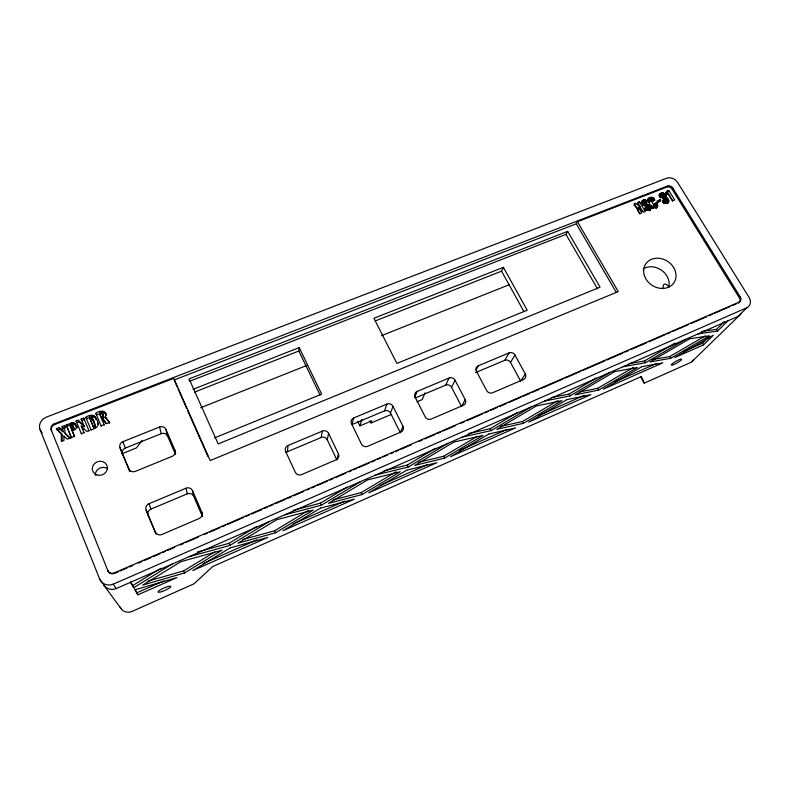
<?xml version="1.0" encoding="UTF-8"?>
<svg xmlns="http://www.w3.org/2000/svg" width="790" height="790" viewBox="0 0 790 790"><rect width="100%" height="100%" fill="white"/><g stroke="black" fill="none" stroke-linecap="round" stroke-linejoin="round"><path stroke-width="1.19" d="M666.78 197.717L665.308 199.811L666.928 201.855L667.274 203.642L668.755 201.559L668.636 200.413L667.412 198.26L665.466 197.332L665.782 196.898C666.948 191.141 656.273 192.523 660.41 197.51L662.415 196.72C660.341 192.622 665.575 196.631 664.321 198.991L664.005 199.426L664.667 199.514L666.128 197.421M657.675 205.923L656.5 202.704L655.068 204.788L656.233 207.997L657.675 205.923L656.065 208.471M93.269 426.689C97.19 426.225 92.825 415.688 89.675 418.019L93.941 428.2L95.531 426.788L92.282 418.789M101.791 418.996L103.747 417.732L102.947 414.72L102.078 413.595L100.715 413.624L99.718 414.009L100.36 415.57M103.747 417.732L102.947 414.72M285.921 452.709A4.661 4.444 1.1 0 1 287.412 451.712L288.044 445.481L322.409 431.093A4.691 4.444 9 0 1 328.601 433.374L338.426 453.855L337.132 458.901M320.069 395.049L298.837 351.027L299.193 347.6L193.046 389.302M648.551 207.859L649.518 210.693L650.94 208.629C653.231 206.072 638.261 200.028 645.746 202.862L647.484 201.904C646.388 198.172 639.801 200.245 642.142 203.721C642.774 206.101 650.259 206.131 647.958 208.53L646.477 207.089L644.788 208.096C645.776 210.594 649.775 211.315 650.94 208.629M663.452 193.096L660.381 197.796C660.065 196.256 662.79 196.947 662.761 194.853M287.412 451.712L321.155 437.522L322.409 431.093M665.022 203.346L666.405 200.522L665.17 198.892L663.768 198.991L662.929 197.619L665.358 194.755M336.876 459.908L327.248 439.763L328.601 433.374M657.734 202.22L656.974 200.976L660.104 199.752L660.865 200.996L654.387 203.534C657.399 211.987 646.398 194.014 652.797 200.927L654.91 200.097C653.804 196.315 648.501 196.552 647.336 200.166M650.772 200.561L649.35 202.655L649.044 201.401L649.795 201.094M353.772 417.95L351.975 424.566L384.532 410.869A4.513 4.236 19.5 0 1 390.507 413.081L400.323 432.713L402.979 426.274L392.976 406.327A4.592 4.296 19.5 0 0 386.893 404.075L353.772 417.95A4.641 4.375 14.7 0 0 351.55 423.736L361.435 444.029A4.661 4.434 17.2 0 0 367.626 446.31L400.885 432.061A4.622 4.345 22.1 0 0 402.979 426.274M390.991 414.562L371.093 422.966L371.764 420.873L359.924 425.869L361.82 419.441M667.619 203.435L668.755 201.559M644.867 203.445L643.475 205.528L643.07 205.212L642.645 203.948L645.232 199.939M648.274 198.774C647.514 201.332 652.767 210.723 653.853 207.148M384.532 410.869L386.893 404.075M390.507 413.081L392.976 406.327M414.671 397.37L417.14 391.406L449.095 378.025A4.513 4.147 25.7 0 1 455.07 380.227L465.241 399.681A4.542 4.187 28.1 0 1 463.325 405.3L431.251 419.046A4.582 4.276 25.5 0 1 425.168 416.804L415.106 397.024A4.552 4.227 22.9 0 1 417.14 391.406M425.129 392.828L422.186 399.602L416.952 401.814M415.382 397.893L445.688 385.145L449.095 378.025M375.28 320.918L501.561 271.177L503.398 267.356L527.167 310.203L396.886 363.42L373.897 318.242L503.398 267.356M465.241 399.681L461.538 406.465L451.564 387.317L455.07 380.227M667.175 191.002L666.089 192.75L666.987 194.222L667.955 193.125L672.675 200.788L674.69 199.989L668.765 190.38L667.175 191.002L665.348 193.836M476.064 369.957L478.286 365.8L509.125 352.873A4.444 3.999 29.4 0 1 514.991 355.046L525.311 374.016A4.473 4.039 31.4 0 1 523.563 379.476L492.614 392.749A4.503 4.118 29.9 0 1 486.64 390.537L476.419 371.26A4.473 4.069 27.7 0 1 478.286 365.8M189.235 379.694L189.491 381.343L565.966 234.363L567.674 231.342L600.044 287.165L218.188 443.911L189.106 378.874L567.674 231.342M177.088 386.754L174.106 380.02L576.275 223.797L577.451 221.743L666.701 187.121L667.441 186.055A4.088 3.348 30 0 1 672.823 188.05L740.358 297.139A4.276 3.545 36.7 0 1 739.163 302.126L738.275 303.024A4.266 3.535 36.7 0 0 739.47 298.037L740.358 297.139M475.531 372.603L504.751 360.309L509.125 352.873M525.311 374.016L520.64 381.126L510.518 362.442L514.991 355.046M71.436 429.019L73.401 427.805L72.779 425.682L71.851 425.099L70.073 425.672L72.196 430.52L74.151 429.306L72.779 425.682M640.443 207.187L635.585 203.297L634.212 205.39L639.061 209.261L640.443 207.187L637.609 202.507L639.416 201.806L645.312 211.532L643.84 212.115L638.745 207.859L637.372 209.933L639.811 213.962M639.416 201.806L638.034 203.899L642.734 211.661M642.31 200.719L640.927 202.813L643.267 201.944L645.282 202.99L646.684 200.907M641.391 202.477L642.784 200.383M641.974 202.201L643.366 200.107M642.645 202.003L644.038 199.91M643.267 201.944L644.66 199.85M642.566 204.195L644.245 201.697M642.596 204.482L644.61 201.648M642.724 204.768L644.117 202.684M644.354 202.26L645.746 200.166M644.008 203.218L644.946 201.825M643.07 205.212L644.462 203.129M649.163 197.915L647.217 200.413L649.202 199.436L651.079 199.544L652.5 197.451M648.462 199.672L649.874 197.569M644.64 205.983L646.042 203.909M649.202 199.436L650.614 197.342M649.884 199.337L651.296 197.243M647.287 204.294L645.884 206.378L646.921 206.773L648.333 204.689M648.975 201.727L651.928 197.283M649.084 202.141L651.217 199.001M646.477 207.089L645.075 209.162L646.101 210.407L647.958 208.53M653.024 197.747L651.602 199.84L652.975 201.351L654.396 199.268M652.096 200.235L653.518 198.142M645.618 209.933L647.03 207.859M647.81 207.247L649.222 205.173M646.101 210.407L647.514 208.333M652.55 200.739L653.972 198.645M647.573 208.935L648.511 207.553M647.257 209.952L649.963 205.785M648.699 208.135L647.198 210.407M649.173 208.679L650.585 206.605M659.087 195.219L660.055 193.817M649.489 209.36L650.911 207.296M660.499 193.481L659.058 195.584L662.543 195.446L663.995 193.343M649.607 210.051L651.019 207.987M659.62 195.308L661.062 193.204M649.706 210.594L650.654 209.212M652.125 207.197L653.547 205.124M660.243 195.12L661.694 193.007M660.845 195.031L662.296 192.928M652.471 207.691L653.893 205.617M661.437 195.061L662.889 192.958M652.807 208.027L654.239 205.953M660.252 197.391L662.03 194.784M653.172 208.155L655.285 205.074M653.597 208.086L655.414 205.489M655.582 205.617L657.013 203.544M661.151 197.619L662.109 196.226M658.663 201.845L660.104 199.752M655.927 206.279L657.369 204.195M664.489 193.708L663.037 195.811L663.896 196.858M656.154 206.891L657.596 204.817M663.481 196.275L664.943 194.172M656.263 207.464L657.705 205.39M662.277 198.883L663.719 197.214M665.713 193.106L667.293 192.493L668.765 190.38M664.281 197.648L665.743 195.545M666.483 195.081L667.955 193.125M664.005 199.426L665.881 196.285M664.321 198.991L665.782 196.898M665.457 201.381L664.459 200.048L662.998 202.131L663.995 203.465C663.956 201.332 666.79 202.112 666.405 200.522M739.47 298.037L672.073 189.116L672.823 188.05M663.215 202.477L664.676 200.393M663.639 203.089L665.101 201.006M665.94 200.354L667.412 198.26M664.351 203.603L665.812 201.519M105.89 423.559L103.322 420.24L102.453 420.576L101.16 417.456L103.125 416.192M664.736 203.544L668.024 199.09M666.928 201.855L668.399 199.771M667.165 202.497L668.636 200.413M667.283 203.089L668.755 201.006M668.597 202.052C666.977 204.492 663.343 203.356 662.445 200.838L664.459 200.048M109.593 423.094L105.297 417.16C108.842 410.998 99.283 409.556 95.876 413.368L101.239 426.235M105.919 418.7L106.531 417.89M142.289 440.297L136.403 447.93L121.7 453.855M657.497 206.397C655.799 208.698 652.096 208.066 651.029 205.449M683.765 351.471L702.537 343.196L709.074 336.718M701.49 331.514L716.5 329.361L724.321 321.619M703.544 344.865L713.37 335.187L674.828 357.554L703.544 344.865L702.537 343.196M697.945 333.943L717.537 331.079L727.995 320.789M738.018 316.405L746.925 307.735A8.799 7.288 36.9 0 0 749.285 297.741L677.445 182.174A8.413 6.873 29.9 0 0 666.711 178.185L46.126 417.229A10.487 9.352 -18.5 0 0 39.974 429.335L99.728 579.228L103.046 583.751A10.724 9.924 -33.3 0 0 116.209 588.58L738.018 316.405A8.641 7.189 37.1 0 0 740.911 313.571M691.744 361.81L740.171 314.716M642.645 203.948L643.544 203.919M172.082 564.129L133.668 587.711L132.779 585.528L160.785 568.306M147.602 581.262L183.655 570.884L214.87 551.894M197.382 551.983L228.972 543.313L256.246 526.713M184.534 572.967L222.03 550.196L180.93 561.66L142.674 585.104L184.534 572.967L183.655 570.884M188.958 556.743L229.89 545.416L268.748 521.815M242.905 539.481L274.594 530.791L308.228 510.518M293.228 510.251L320.365 503.21L347.166 487.055M275.503 532.796L313.373 510.014L276.648 519.721L237.958 543.184L275.503 532.796L274.594 530.791M284.756 514.804L321.313 505.235L360.517 481.643M333.37 499.833L361.178 492.614L396.136 471.719M384.049 470.692L407.304 465.053L435.329 448.305M362.116 494.55L400.283 471.778L367.548 479.895L328.522 503.349L362.116 494.55L361.178 492.614M375.734 474.988L408.272 467.009L447.762 443.457M418.532 462.328L443.723 456.215L476.893 436.544M468.44 433.552L490.116 428.713L517.243 412.627M444.671 458.091L483.065 435.369L453.993 442.025L414.701 465.438L444.671 458.091L443.723 456.215M462.229 437.127L491.103 430.609L530.791 407.117M500.465 426.403L522.486 421.485L557.888 400.649M551.667 397.548L569.077 394.062L596.302 378.035M523.464 423.302L562.016 400.639L536.301 405.971L496.821 429.316L523.464 423.302L522.486 421.485M544.577 401.083L570.094 395.889L609.91 372.475M580.038 391.86L597.744 388.305L633.244 367.538M629.097 363.657L644.462 360.981L674.887 343.176M598.731 390.062L637.402 367.478L614.758 371.596L575.14 394.862L598.731 390.062L597.744 388.305M623.053 366.728L645.489 362.748L685.394 339.433M652.372 359.598L669.703 356.576L705.263 335.898M670.71 358.285L709.44 335.79L689.631 338.791L649.933 361.958L670.71 358.285L669.703 356.576M640.502 376.672L644.245 383.17L690.658 362.491A7.791 6.656 38.1 0 0 693.324 359.875M137.904 594.831L176.94 577.579L134.932 589.844L137.904 594.831L134.656 588.688M137.045 592.717L163.806 580.907M203.109 563.566L256.849 539.856M293.169 523.829L344.529 501.166M380.109 485.465L427.015 464.767M459.74 450.32L506.834 429.543M538.869 415.412L584.363 395.336M614.758 381.925L656.243 363.617M99.728 579.228A10.951 10.132 -32.7 0 0 113.187 584.175L746.925 307.735M113.355 573.747A5.293 4.898 -31.9 0 1 107.983 570.903L107.667 570.429A5.303 4.908 -31.8 0 0 114.372 572.888L739.163 302.126M118.066 571.891L114.678 573.362L114.372 572.888M120.337 570.903L127.121 567.961M129.392 566.983L132.779 565.512M138.438 563.053L141.835 561.581M144.096 560.604L150.89 557.661M153.151 556.683L159.945 553.731M162.207 552.753L165.604 551.282M167.865 550.304L174.659 547.361M180.317 544.903L183.714 543.431M185.976 542.454L198.428 537.052M204.087 534.603L207.484 533.132M209.745 532.144L219.926 527.73M222.188 526.752L225.585 525.281M227.846 524.293L243.695 517.43M245.957 516.443L249.354 514.971M251.615 513.994L261.806 509.58M264.067 508.592L267.464 507.121M269.726 506.143L273.123 504.672M275.384 503.694L285.565 499.27M287.837 498.293L291.234 496.821M293.495 495.844L303.676 491.42M307.073 489.948L309.334 488.971M311.596 487.993L314.993 486.522M317.264 485.534L327.445 481.12M329.707 480.142L333.103 478.671M335.365 477.683L345.556 473.269M348.953 471.798L351.214 470.82M353.476 469.833L356.873 468.361M359.134 467.384L369.315 462.97M371.586 461.982L374.983 460.511M377.245 459.533L380.642 458.062M382.903 457.084L387.426 455.119M390.823 453.648L393.084 452.66M395.346 451.683L398.743 450.211M401.014 449.234L411.195 444.81M419.115 441.383L422.512 439.912M424.773 438.924L434.964 434.51M437.226 433.532L440.623 432.061M442.884 431.073L455.336 425.682M460.995 423.223L464.392 421.751M466.653 420.774L482.493 413.901M484.764 412.923L488.151 411.452M490.422 410.464L497.206 407.522M499.468 406.544L506.262 403.601M508.523 402.624L520.975 397.222M523.237 396.244L530.031 393.301M532.292 392.314L539.086 389.371M541.348 388.394L562.845 379.072M565.117 378.084L580.956 371.221M583.218 370.234L604.725 360.912M606.987 359.934L622.836 353.061M625.097 352.083L628.494 350.612M630.756 349.634L646.595 342.761M648.867 341.784L664.706 334.911M666.967 333.933L670.364 332.462M672.626 331.474L688.475 324.611M690.737 323.624L706.586 316.76M708.847 315.773L712.244 314.301M714.506 313.324L730.355 306.451M732.616 305.473L736.013 304.002M155.778 533.526L148.155 515.327A4.987 4.651 -23.4 0 1 150.949 509.106L187.289 493.819A4.888 4.602 -18.9 0 1 193.609 496.15L202.339 516.265M148.155 515.327L146.13 510.064A5.076 4.74 -22.7 0 1 148.984 503.734L186.035 488.21A4.977 4.691 -18.1 0 1 192.483 490.59L201.855 512.197L202.625 516.344M214.732 437.818L321.668 394.141L299.193 347.6M129.866 471.66L122.49 454.072A4.898 4.493 -17.3 0 1 125.304 448.098L161.279 433.661A4.819 4.444 -13.5 0 1 167.5 435.952L175.469 454.319M200.63 407.778L307.034 365.355M381.402 335.701L509.54 284.598M122.49 454.072L120.021 447.742A4.997 4.572 -16.8 0 1 122.885 441.679L159.56 427.025A4.908 4.523 -12.9 0 1 165.9 429.355L174.965 450.231L175.686 453.351M81.242 433.651L83.898 432.604M88.875 430.649L86.781 431.478L81.222 426.077L84.165 433.009M90.969 429.829C94.079 428.901 99.915 426.936 97.535 422.571L98.177 424.092C97.052 416.695 92.479 412.587 85.794 417.288L91.176 430.195M101.081 425.85L104.162 424.645M194.676 392.047L298.837 351.027M72.226 430.965L75.119 429.612L76.433 427.864L75.218 423.825L72.611 422.69L66.153 424.931L71.288 437.561L74.418 436.337L72.226 430.965L74.734 436.742M62.143 440.682L62.143 435.053L56.347 428.753L59.309 427.597L63.052 431.913L62.924 428.022L62.124 426.501L64.731 425.494L64.908 433.019L70.034 438.657M81.498 433.996L76.087 421.07L78.269 420.221L83.631 425.139L84.333 426.649L79 421.751L78.269 420.221M81.143 419.095L83.701 418.108L84.412 419.648L81.864 420.635L81.143 419.095L84.333 426.649M635.585 203.297L634.034 203.899L639.93 213.656L641.806 212.915L638.745 207.859M57.176 430.264L60.119 429.108L63.052 431.913M62.924 428.022L65.511 427.015M66.153 424.931L66.943 426.452C69.915 424.388 76.314 422.462 77.144 427.765L76.403 426.254M79 421.751L76.828 422.601L76.087 421.07M95.007 416.794L96.301 419.579C94.899 414.888 89.418 417.456 86.495 418.838L85.794 417.288M105.258 412.538L106.294 414.918C104.596 410.672 99.244 413.97 96.538 414.918L95.876 413.368M70.073 425.672L70.843 427.193L71.86 426.798M107.983 570.903L51.202 429.859A5.086 4.542 -18.5 0 1 54.243 423.805L667.441 186.055M51.202 429.859L51.627 430.619A5.076 4.542 -18.5 0 1 54.668 424.566L173.79 378.351L210.189 460.57L618.254 291.579L577.451 221.743M102.108 415.007L102.7 415.145L102.078 413.595M72.601 426.62L73.895 427.904M92.953 420.329L91.186 417.604M56.347 428.753L61.334 433.562L61.334 441.472L63.941 440.455L63.931 436.06L67.199 439.171L70.132 438.016L64.908 433.019M83.523 429.128L81.222 426.077M105.297 417.16L109.731 422.453L106.561 423.697L102.019 417.12M103.964 585.39L121.077 608.675M113.187 584.175L116.209 588.58M667.293 192.493L672.606 201.114M716.5 329.361L717.537 331.079M130.469 582.339L133.668 587.711M39.974 429.335L42.186 433.058M130.636 581.914L132.779 585.528M576.275 223.797L616.289 292.359M644.462 360.981L645.489 362.748M565.966 234.363L597.526 288.883M103.174 415.57L103.569 416.271M501.561 271.177L523.948 311.625M569.077 394.062L570.094 395.889M54.243 423.805L54.668 424.566M61.334 433.562L62.143 435.053M63.931 436.06L64.721 437.541M59.309 427.597L60.119 429.108M490.116 428.713L491.103 430.609M72.483 428.615L73.233 430.115M70.893 423.094L71.653 424.615M73.401 427.805L74.151 429.306M73.124 428.249L73.875 429.76M407.304 465.053L408.272 467.009M71.791 422.808L72.552 424.339M72.374 425.247L73.134 426.768M73.401 427.202L74.151 428.713M72.611 422.69L73.371 424.22M370.026 420.823L371.093 422.966M73.371 422.739L74.122 424.269M74.062 422.956L74.813 424.477M357.801 421.534L359.924 425.869M76.087 425.297L76.828 426.807M75.218 423.825L76.433 426.007M74.675 423.312L75.425 424.842M320.365 503.21L321.313 505.235M178.086 388.996L186.529 408.075M187.516 410.316L207.879 456.324M89.675 418.019L93.941 428.2M89.329 415.915L90.011 417.466M93.753 426.501L94.415 428.012M228.972 543.313L229.89 545.416M94.662 425.938L95.323 427.459M90.741 417.643L91.413 419.194M94.316 426.225L94.978 427.736M91.541 417.703L92.47 419.46M94.543 424.25L95.531 426.788M94.84 425.613L95.501 427.133M644.245 383.17L641.371 376.534L212.698 566.529L193.975 583.84L131.91 611.49A9.49 8.838 -36.7 0 1 120.258 607.214M90.978 415.392L91.66 416.942M92.321 415.214L92.983 416.765M93.398 415.392L94.059 416.942M94.267 415.925L94.928 417.476M120.021 447.742L129.698 470.978M146.13 510.064L156.094 534.01M99.718 414.009L104.31 425.04M83.701 418.108L89.092 431.014M99.708 411.876L100.34 413.437M70.843 427.193L72.196 430.52M102.69 418.7L103.322 420.24M66.943 426.452L71.623 437.986M100.794 411.501L101.426 413.071M102.759 416.705L103.381 418.256M102.552 414.019L103.796 417.071M101.782 411.274L102.404 412.844M102.66 411.195L103.293 412.755M103.451 411.254L104.073 412.824M104.734 411.916L105.356 413.476M104.132 411.491L104.754 413.051M122.885 441.679L125.304 448.098M148.984 503.734L150.949 509.106M159.56 427.025L161.279 433.661M165.9 429.355L167.5 435.952M186.035 488.21L187.289 493.819M192.483 490.59L193.609 496.15M62.124 426.501L62.242 430.402M666.701 187.121A4.088 3.348 30 0 1 672.073 189.116M338.426 453.855A4.71 4.503 10.8 0 1 336.135 459.81L301.622 474.602A4.77 4.582 2.2 0 1 295.312 472.272L285.625 451.446A4.75 4.523 1.7 0 1 288.044 445.481M321.155 437.522A4.602 4.375 8.6 0 1 327.248 439.763M445.688 385.145A4.434 4.088 25.8 0 1 451.564 387.317M643.356 268.709A16.669 14.121 33.1 0 1 661.852 270.486A16.669 14.121 33.1 0 1 668.755 287.353M95.363 475.363A7.485 6.833 -20.8 0 1 99.264 468.391A7.485 6.833 -20.8 0 1 107.44 468.687M201.855 512.197A5.007 4.74 -20.8 0 1 199.149 518.517L161.911 534.475A5.105 4.789 -25.5 0 1 155.353 532.065M174.965 450.231A4.928 4.572 -14.4 0 1 172.23 456.304L135.376 471.363A5.026 4.631 -18.6 0 1 128.918 468.993M504.751 360.309A4.365 3.94 29.5 0 1 510.518 362.442M663.126 287.757A5.658 2.943 67 0 1 664.736 284.035A5.658 2.943 67 0 1 668.607 286.879M230.127 547.934L192.79 570.577L267.83 537.407L230.127 547.934M320.622 508.089L282.909 530.742L354.384 499.162L320.622 508.089M406.751 470.178L368.752 492.812L436.9 462.703L406.751 470.178M488.812 434.046L450.606 456.64L515.643 427.894L488.812 434.046M567.111 399.582L528.737 422.107L590.89 394.644L567.111 399.582M641.885 366.659L603.402 389.115L662.85 362.847L641.885 366.659M644.304 275.325A16.946 14.289 33 0 0 671.599 285.318A16.946 14.289 33 0 0 663.63 259.347A16.946 14.289 33 0 0 644.304 275.325M96.745 474.869A7.623 6.952 -20.3 0 0 107.371 467.176A7.623 6.952 -20.3 0 0 95.462 462.822A7.623 6.952 -20.3 0 0 96.745 474.869M673.149 364.743A5.965 0.968 -29.1 0 0 681.632 359.509A5.965 0.968 -29.1 0 0 674.65 362.047A5.965 0.968 -29.1 0 0 673.149 364.743M161.644 591.661A7.011 1.284 -23.9 0 0 170.838 586.387A7.011 1.284 -23.9 0 0 160.805 589.607A7.011 1.284 -23.9 0 0 161.644 591.661"/></g></svg>
